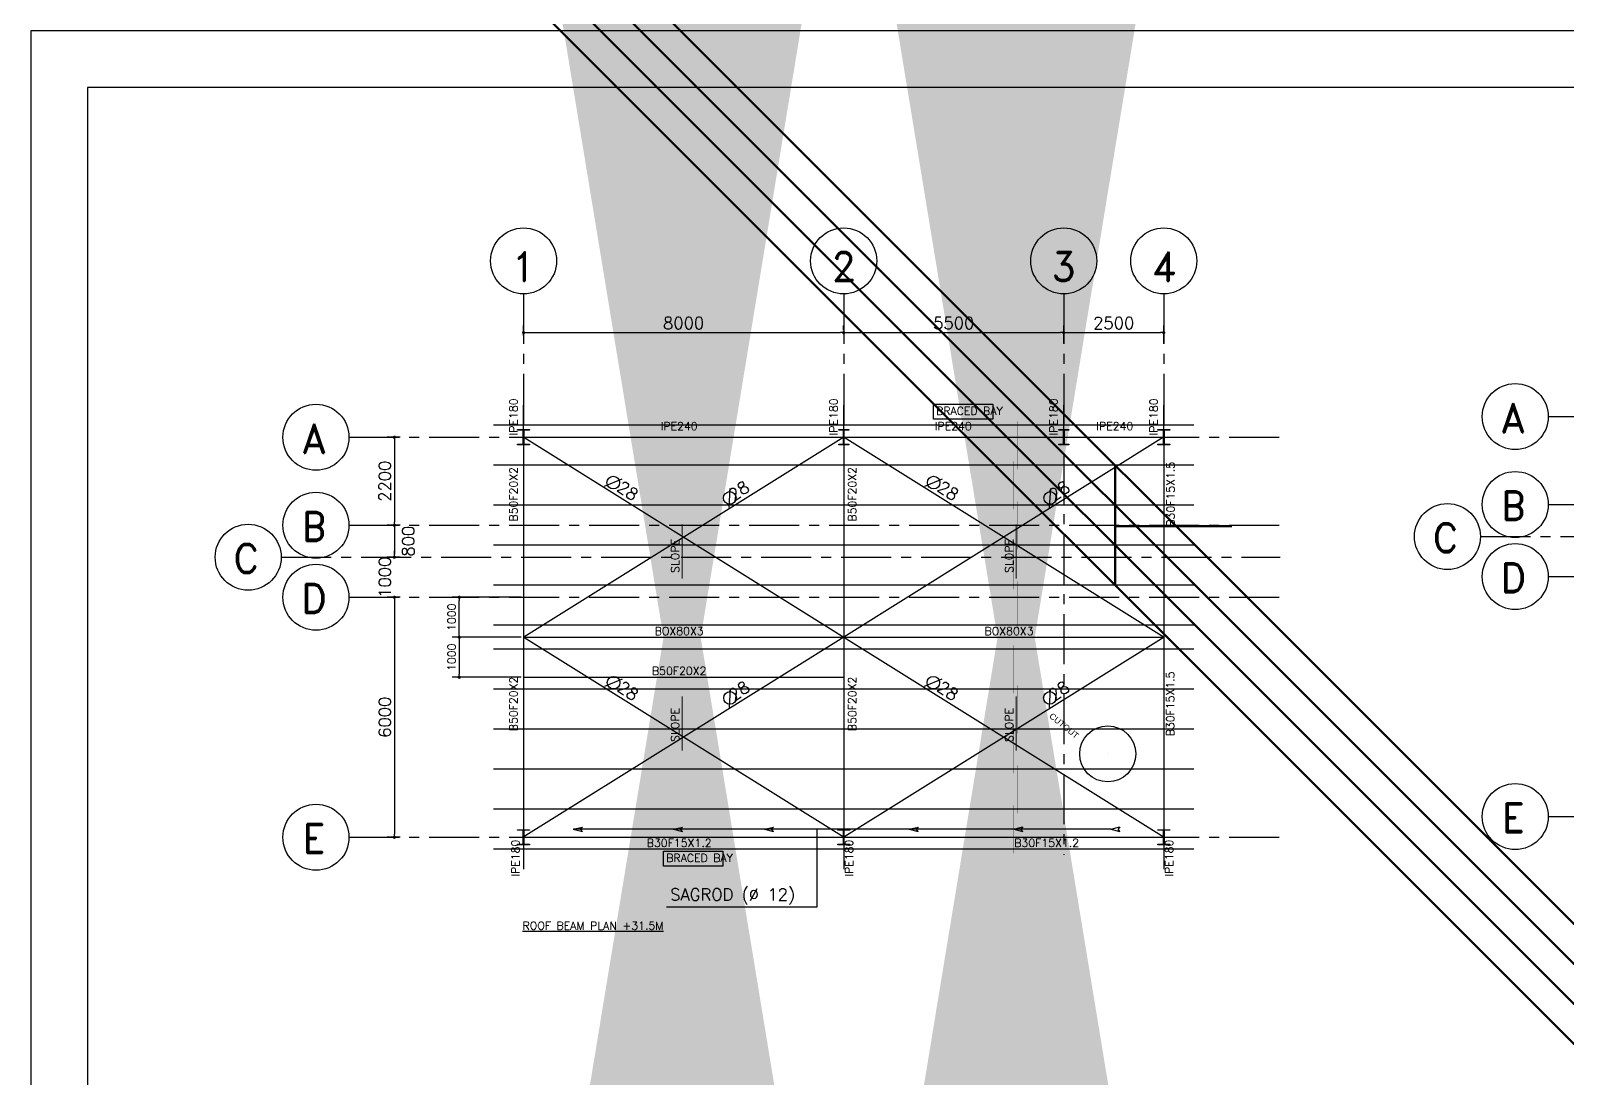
# Model space of a CAD drawing. Header units: inches. Extents: x 1387 to 2676, y -3554 to -2136.
# Drawn here: x 2491.36 to 2529.76, y -2733.91 to -2707.73 of the extents above; entities that cross this region are included whole.
import ezdxf
from ezdxf.enums import TextEntityAlignment as Align

# ---------------------------------------------------------------- set-up
doc = ezdxf.new("R2010")
doc.units = ezdxf.units.IN
doc.header["$MEASUREMENT"] = 0
for name, pattern in [('CENTER', [2, 1.25, -0.25, 0.25, -0.25]), ('DASHDOTX2', [2, 1, -0.5, 0, -0.5]), ('HIDDEN', [0.375, 0.25, -0.125])]:
    doc.linetypes.add(name, pattern=pattern)
for name, color, linetype in [('1', 1, 'Continuous'), ('3', 3, 'HIDDEN'), ('3G', 3, 'Continuous'), ('A-TEXT', 7, 'Continuous'), ('AA-IPE300', 27, 'Continuous'), ('AA_CUT OUT', 250, 'Continuous'), ('Ax', 1, 'DASHDOTX2'), ('AXE', 1, 'CENTER'), ('DIM', 8, 'Continuous'), ('DIM1', 1, 'Continuous'), ('lateral brace', 5, 'Continuous'), ('Layer4', 118, 'Continuous'), ('MEMBER TEXT', 7, 'Continuous'), ('PURLIN 125', 1, 'Continuous'), ('TEXT', 3, 'Continuous'), ('tir', 92, 'Continuous'), ('wall', 4, 'Continuous')]:
    doc.layers.add(name, color=color, linetype=linetype)
for name, color, linetype, lineweight in [('2', 2, 'Continuous', 9), ('BEAM NO.', 7, 'Continuous', 0), ('leder', 96, 'Continuous', 18)]:
    doc.layers.add(name, color=color, linetype=linetype, lineweight=lineweight)
doc.styles.add('ROMAND', font='ROMAND.shx')
doc.styles.add('ROMANS', font='ROMANS')
doc.styles.add('ROMANT', font='romant')
doc.styles.get("Standard").update_dxf_attribs({"font": 'arial.ttf'})
doc.styles.add('Style-ENGINEERING', font='ENGINEERING.shx')
doc.styles.add('taufique-1', font='romans.shx', dxfattribs={"width": 0.9, "height": 150})
doc.dimstyles.new('1-100', dxfattribs={"dimtxt": 0.3, "dimasz": 0.08, "dimexe": 0.18, "dimexo": 0.0625, "dimgap": 0.09, "dimtad": 1, "dimdec": 0, "dimlfac": 1000, "dimdsep": 46, "dimtxsty": 'ROMANT', "dimblk": 'DOT', "dimcen": 0.09, "dimclrd": 1, "dimclre": 1, "dimclrt": 3, "dimadec": 0, "dimazin": 0, "dimtfac": 1, "dimtdec": 0, "dimtix": 1, "dimtofl": 0, "dimtmove": 2, "dimatfit": 3, "dimldrblk": 'DOT', "dimfxl": 1, "dimtolj": 1, "dimarcsym": 0})
doc.dimstyles.new('amin', dxfattribs={"dimtxt": 250, "dimasz": 75, "dimexe": 50, "dimexo": 100, "dimgap": 0.1, "dimtad": 0, "dimtoh": 1, "dimdec": 0, "dimtxsty": 'taufique-1', "dimblk": 'ARCHTICK', "dimcen": 2.5, "dimclrd": 256, "dimclre": 256, "dimclrt": 6, "dimadec": 0, "dimazin": 0, "dimtfac": 1, "dimtdec": 0, "dimtmove": 0, "dimatfit": 3, "dimldrblk": 'CLOSEDBLANK', "dimfxl": 1, "dimlwd": -1, "dimlwe": -1, "dimarcsym": 0})
doc.dimstyles.new('Copy of 1-100', dxfattribs={"dimtxt": 0.2, "dimasz": 0.08, "dimexe": 0.18, "dimexo": 0.0625, "dimgap": 0.09, "dimtad": 1, "dimdec": 0, "dimlfac": 1000, "dimdsep": 46, "dimtxsty": 'ROMANT', "dimblk": 'DOT', "dimcen": 0.09, "dimclrd": 1, "dimclre": 1, "dimclrt": 3, "dimadec": 0, "dimazin": 0, "dimtfac": 1, "dimtdec": 0, "dimtix": 1, "dimtofl": 0, "dimtmove": 2, "dimatfit": 3, "dimldrblk": 'DOT', "dimfxl": 1, "dimtolj": 1, "dimarcsym": 0})
doc.dimstyles.new('ISO-50', dxfattribs={"dimscale": 50, "dimtxt": 2.5, "dimasz": 3, "dimexe": 1.25, "dimexo": 0.625, "dimgap": 1, "dimtad": 1, "dimdec": 0, "dimdsep": 46, "dimtxsty": 'Style-ENGINEERING', "dimcen": 0, "dimclrd": 1, "dimclre": 1, "dimclrt": 7, "dimadec": 0, "dimazin": 2, "dimtfac": 1, "dimtdec": 0, "dimtmove": 0, "dimatfit": 3, "dimfxl": 1, "dimlwd": 9, "dimlwe": 9, "dimarcsym": 0})
doc.dimstyles.get("Standard").update_dxf_attribs({"dimtxt": 0.25, "dimasz": 0.18, "dimexe": 0.18, "dimexo": 0.0625, "dimgap": 0.09, "dimtad": 0, "dimdec": 0, "dimlfac": 100, "dimzin": 0, "dimdsep": 46, "dimtxsty": 'Standard', "dimcen": 0.09, "dimadec": 0, "dimazin": 0, "dimtfac": 1, "dimtdec": 0, "dimtofl": 0, "dimtmove": 0, "dimatfit": 3, "dimfxl": 1, "dimtolj": 1, "dimtzin": 0, "dimarcsym": 0})

# ---------------------------------------------------------------- blocks, each defined once
blk = doc.blocks.new('*D2082')
at = {"color": 0, "lineweight": -2, "transparency": 16777216}
for p, q in [((-1943, 2530), (-1942, 2529)), ((-1400, 2085), (-1400, 2085)), ((-1400, 2085), (-1400, 2085))]:
    blk.add_line(p, q, dxfattribs=at)
at = {"color": 0, "transparency": 16777216}
blk.add_solid([(-1942, 2530), (-1942, 2529), (-1941, 2529)], dxfattribs=at)
at = {"layer": 'Defpoints', "color": 0, "transparency": 16777216}
for p in [(-1941, 2529), (-859, 1641)]:
    blk.add_point(p, dxfattribs=at)
at = {"color": 0, "transparency": 16777216, "insert": (-1946, 2533), "char_height": 1.75, "attachment_point": 5, "rotation": 320.6473}
blk.add_mtext('\\A1;∅140000', dxfattribs=at)
blk = doc.blocks.new('_ArchTick')
at = {"color": 0, "linetype": 'ByBlock', "const_width": 0.15}
blk.add_lwpolyline([(-0.5, -0.5), (0.5, 0.5)], dxfattribs=at)
blk = doc.blocks.new('DOT')
at = {"layer": 'DIM', "color": 0, "linetype": 'ByBlock'}
blk.add_line((-0.5, 0), (-1, 0), dxfattribs=at)
at = {"layer": 'DIM', "color": 0, "linetype": 'ByBlock', "const_width": 0.5}
blk.add_lwpolyline([(-0.25, 0, 1), (0.25, 0, 1)], format="xyb", close=True, dxfattribs=at)
blk = doc.blocks.new('*D2075')
at = {"layer": 'Defpoints', "color": 0, "transparency": 16777216}
for p in [(2500.657, -2717.89), (2500.449, -2720.09), (2500.657, -2720.09)]:
    blk.add_point(p, dxfattribs=at)
at = {"layer": 'wall', "color": 1, "lineweight": -2, "transparency": 16777216}
for p, q in [((2500.594, -2717.89), (2500.269, -2717.89)), ((2500.449, -2717.97), (2500.449, -2720.01)), ((2500.594, -2720.09), (2500.269, -2720.09))]:
    blk.add_line(p, q, dxfattribs=at)
at = {"layer": 'wall', "color": 1, "lineweight": -2, "transparency": 16777216, "xscale": 0.08, "yscale": 0.08, "zscale": 0.08}
for p, rotation in [((2500.449, -2717.89), 89.999316665766), ((2500.449, -2720.09), 269.9993166657659)]:
    blk.add_blockref('DOT', p, dxfattribs=dict(at, rotation=rotation))
at = {"layer": 'wall', "color": 3, "transparency": 16777216, "insert": (2500.209, -2718.99), "char_height": 0.3, "attachment_point": 5, "rotation": 89.9993, "style": 'ROMANT'}
blk.add_mtext('\\A1;2200', dxfattribs=at)
blk = doc.blocks.new('_Dot')
at = {"layer": 'DIM', "color": 0, "lineweight": -2}
blk.add_line((-0.5, 0), (-1, 0), dxfattribs=at)
at = {"layer": 'DIM', "color": 0, "const_width": 0.5}
blk.add_lwpolyline([(-0.25, 0, 1), (0.25, 0, 1)], format="xyb", close=True, dxfattribs=at)
blk = doc.blocks.new('*D2081')
at = {"layer": 'Defpoints', "color": 0, "transparency": 16777216}
for p in [(2503.678, -2715.409), (2511.678, -2715.276), (2511.678, -2715.276)]:
    blk.add_point(p, dxfattribs=at)
at = {"layer": 'wall', "color": 1, "lineweight": -2, "transparency": 16777216}
for p, q in [((2503.678, -2715.347), (2503.678, -2715.096)), ((2511.678, -2715.214), (2511.678, -2715.096)), ((2503.758, -2715.276), (2511.598, -2715.276))]:
    blk.add_line(p, q, dxfattribs=at)
at = {"layer": 'wall', "color": 1, "lineweight": -2, "transparency": 16777216, "xscale": 0.08, "yscale": 0.08, "zscale": 0.08, "rotation": 180}
blk.add_blockref('DOT', (2503.678, -2715.276), dxfattribs=at)
at = {"layer": 'wall', "color": 1, "lineweight": -2, "transparency": 16777216, "xscale": 0.08, "yscale": 0.08, "zscale": 0.08}
blk.add_blockref('DOT', (2511.678, -2715.276), dxfattribs=at)
at = {"layer": 'wall', "color": 3, "transparency": 16777216, "insert": (2507.678, -2715.036), "char_height": 0.3, "attachment_point": 5, "style": 'ROMANT'}
blk.add_mtext('\\A1;8000', dxfattribs=at)
blk = doc.blocks.new('*D2076')
at = {"layer": 'Defpoints', "color": 0, "transparency": 16777216}
for p in [(2511.678, -2715.276), (2517.178, -2715.276), (2517.178, -2715.614)]:
    blk.add_point(p, dxfattribs=at)
at = {"layer": 'wall', "color": 1, "lineweight": -2, "transparency": 16777216}
for p, q in [((2511.678, -2715.214), (2511.678, -2715.096)), ((2517.178, -2715.551), (2517.178, -2715.096)), ((2511.758, -2715.276), (2517.098, -2715.276))]:
    blk.add_line(p, q, dxfattribs=at)
at = {"layer": 'wall', "color": 1, "lineweight": -2, "transparency": 16777216, "xscale": 0.08, "yscale": 0.08, "zscale": 0.08, "rotation": 180}
blk.add_blockref('DOT', (2511.678, -2715.276), dxfattribs=at)
at = {"layer": 'wall', "color": 1, "lineweight": -2, "transparency": 16777216, "xscale": 0.08, "yscale": 0.08, "zscale": 0.08}
blk.add_blockref('DOT', (2517.178, -2715.276), dxfattribs=at)
at = {"layer": 'wall', "color": 3, "transparency": 16777216, "insert": (2514.428, -2715.036), "char_height": 0.3, "attachment_point": 5, "style": 'ROMANT'}
blk.add_mtext('\\A1;5500', dxfattribs=at)
blk = doc.blocks.new('*D2077')
at = {"layer": 'Defpoints', "color": 0, "transparency": 16777216}
for p in [(2500.657, -2720.09), (2500.449, -2720.89), (2500.657, -2720.89)]:
    blk.add_point(p, dxfattribs=at)
at = {"layer": 'wall', "color": 1, "lineweight": -2, "transparency": 16777216}
for p, q in [((2500.594, -2720.09), (2500.269, -2720.09)), ((2500.449, -2720.17), (2500.449, -2720.81)), ((2500.594, -2720.89), (2500.269, -2720.89))]:
    blk.add_line(p, q, dxfattribs=at)
at = {"layer": 'wall', "color": 1, "lineweight": -2, "transparency": 16777216, "xscale": 0.08, "yscale": 0.08, "zscale": 0.08}
for p, rotation in [((2500.449, -2720.09), 89.99837351745967), ((2500.449, -2720.89), 269.9983735174597)]:
    blk.add_blockref('DOT', p, dxfattribs=dict(at, rotation=rotation))
at = {"layer": 'wall', "color": 3, "transparency": 16777216, "insert": (2500.796, -2720.49), "char_height": 0.3, "attachment_point": 5, "rotation": 89.9984, "style": 'ROMANT'}
blk.add_mtext('\\A1;800', dxfattribs=at)
blk = doc.blocks.new('*D2078')
at = {"layer": 'Defpoints', "color": 0, "transparency": 16777216}
for p in [(2500.657, -2720.89), (2500.449, -2721.89), (2500.657, -2721.89)]:
    blk.add_point(p, dxfattribs=at)
at = {"layer": 'wall', "color": 1, "lineweight": -2, "transparency": 16777216}
for p, q in [((2500.594, -2720.89), (2500.269, -2720.89)), ((2500.449, -2720.81), (2500.449, -2720.73)), ((2500.594, -2721.89), (2500.269, -2721.89)), ((2500.449, -2721.97), (2500.449, -2722.05))]:
    blk.add_line(p, q, dxfattribs=at)
at = {"layer": 'wall', "color": 1, "lineweight": -2, "transparency": 16777216, "xscale": 0.08, "yscale": 0.08, "zscale": 0.08}
for p, rotation in [((2500.449, -2720.89), 269.9983735174825), ((2500.449, -2721.89), 89.99837351748256)]:
    blk.add_blockref('DOT', p, dxfattribs=dict(at, rotation=rotation))
at = {"layer": 'wall', "color": 3, "transparency": 16777216, "insert": (2500.209, -2721.39), "char_height": 0.3, "attachment_point": 5, "rotation": 89.9984, "style": 'ROMANT'}
blk.add_mtext('\\A1;1000', dxfattribs=at)
blk = doc.blocks.new('*D2079')
at = {"layer": 'Defpoints', "color": 0, "transparency": 16777216}
for p in [(2500.657, -2721.89), (2500.449, -2727.89), (2500.657, -2727.89)]:
    blk.add_point(p, dxfattribs=at)
at = {"layer": 'wall', "color": 1, "lineweight": -2, "transparency": 16777216}
for p, q in [((2500.594, -2721.89), (2500.269, -2721.89)), ((2500.449, -2721.97), (2500.449, -2727.81)), ((2500.594, -2727.89), (2500.269, -2727.89))]:
    blk.add_line(p, q, dxfattribs=at)
at = {"layer": 'wall', "color": 1, "lineweight": -2, "transparency": 16777216, "xscale": 0.08, "yscale": 0.08, "zscale": 0.08}
for p, rotation in [((2500.449, -2721.89), 89.9996086294533), ((2500.449, -2727.89), 269.9996086294533)]:
    blk.add_blockref('DOT', p, dxfattribs=dict(at, rotation=rotation))
at = {"layer": 'wall', "color": 3, "transparency": 16777216, "insert": (2500.209, -2724.89), "char_height": 0.3, "attachment_point": 5, "rotation": 89.9996, "style": 'ROMANT'}
blk.add_mtext('\\A1;6000', dxfattribs=at)
blk = doc.blocks.new('*D2080')
at = {"layer": 'Defpoints', "color": 0, "transparency": 16777216}
for p in [(2517.178, -2715.276), (2519.678, -2715.276), (2519.678, -2715.614)]:
    blk.add_point(p, dxfattribs=at)
at = {"layer": 'wall', "color": 1, "lineweight": -2, "transparency": 16777216}
for p, q in [((2517.178, -2715.214), (2517.178, -2715.096)), ((2519.678, -2715.551), (2519.678, -2715.096)), ((2517.258, -2715.276), (2519.598, -2715.276))]:
    blk.add_line(p, q, dxfattribs=at)
at = {"layer": 'wall', "color": 1, "lineweight": -2, "transparency": 16777216, "xscale": 0.08, "yscale": 0.08, "zscale": 0.08, "rotation": 180}
blk.add_blockref('DOT', (2517.178, -2715.276), dxfattribs=at)
at = {"layer": 'wall', "color": 1, "lineweight": -2, "transparency": 16777216, "xscale": 0.08, "yscale": 0.08, "zscale": 0.08}
blk.add_blockref('DOT', (2519.678, -2715.276), dxfattribs=at)
at = {"layer": 'wall', "color": 3, "transparency": 16777216, "insert": (2518.428, -2715.036), "char_height": 0.3, "attachment_point": 5, "style": 'ROMANT'}
blk.add_mtext('\\A1;2500', dxfattribs=at)
blk = doc.blocks.new('*D2657')
at = {"color": 1, "lineweight": -2, "transparency": 16777216}
for p, q in [((2503.616, -2721.89), (2501.89, -2721.89)), ((2502.07, -2722.81), (2502.07, -2721.97)), ((2503.616, -2722.89), (2501.89, -2722.89))]:
    blk.add_line(p, q, dxfattribs=at)
at = {"layer": 'Defpoints', "color": 0, "transparency": 16777216}
for p in [(2502.07, -2721.89), (2503.678, -2721.89), (2503.678, -2722.89)]:
    blk.add_point(p, dxfattribs=at)
at = {"color": 1, "lineweight": -2, "transparency": 16777216, "xscale": 0.08, "yscale": 0.08, "zscale": 0.08}
for p, rotation in [((2502.07, -2721.89), 90), ((2502.07, -2722.89), 270)]:
    blk.add_blockref('DOT', p, dxfattribs=dict(at, rotation=rotation))
at = {"color": 3, "transparency": 16777216, "insert": (2501.88, -2722.39), "char_height": 0.2, "attachment_point": 5, "rotation": 90, "style": 'ROMANT'}
blk.add_mtext('\\A1;1000', dxfattribs=at)
blk = doc.blocks.new('*D2658')
at = {"color": 1, "lineweight": -2, "transparency": 16777216}
for p, q in [((2503.616, -2722.89), (2501.89, -2722.89)), ((2502.07, -2722.97), (2502.07, -2723.81)), ((2503.616, -2723.89), (2501.89, -2723.89))]:
    blk.add_line(p, q, dxfattribs=at)
at = {"layer": 'Defpoints', "color": 0, "transparency": 16777216}
for p in [(2503.678, -2722.89), (2502.07, -2723.89), (2503.678, -2723.89)]:
    blk.add_point(p, dxfattribs=at)
at = {"color": 1, "lineweight": -2, "transparency": 16777216, "xscale": 0.08, "yscale": 0.08, "zscale": 0.08}
for p, rotation in [((2502.07, -2722.89), 90), ((2502.07, -2723.89), 270)]:
    blk.add_blockref('DOT', p, dxfattribs=dict(at, rotation=rotation))
at = {"color": 3, "transparency": 16777216, "insert": (2501.88, -2723.39), "char_height": 0.2, "attachment_point": 5, "rotation": 90, "style": 'ROMANT'}
blk.add_mtext('\\A1;1000', dxfattribs=at)
blk = doc.blocks.new('G$CB07B10E6')
at = {"layer": 'AA_CUT OUT', "color": 1}
blk.add_circle((-1399.78, 2084.895), 700, dxfattribs=at)
at = {"color": 3}
blk.add_text('CUTOUT', height=150, rotation=320.7105931, dxfattribs=at).set_placement((-2875.929, 3005.606))
dim = blk.add_diameter_dim_2p(p1=(-858.5, 1641.03), p2=(-1941.06, 2528.76), dimstyle='Standard', override={"dimtxt": 1.75, "dimasz": 1, "dimgap": 0, "dimtxsty": 'Standard'})
dim.commit()
dim.dimension.update_dxf_attribs({"geometry": '*D2082', "text_midpoint": (-1946.412, 2533.149)})

msp = doc.modelspace()

# ---------------------------------------------------------------- hatches: boundary and pattern name
for points in [[(2503.67079166, -2717.71525432), (2503.65931543, -2717.71525432, 0.4144144444), (2503.67079166, -2717.72673842)], [(2503.68579166, -2717.71525432), (2503.69726789, -2717.71525432, -0.4144144444), (2503.68579166, -2717.72673842)], [(2511.67080938, -2717.71527499), (2511.65933315, -2717.71527499, 0.4144144444), (2511.67080938, -2717.72675909)], [(2511.68580938, -2717.71527499), (2511.69728561, -2717.71527499, -0.4144144444), (2511.68580938, -2717.72675909)], [(2517.17083483, -2717.7152892), (2517.1593586, -2717.7152892, 0.4144144444), (2517.17083483, -2717.72677331)], [(2517.18583483, -2717.7152892), (2517.19731106, -2717.7152892, -0.4144144444), (2517.18583483, -2717.72677331)], [(2519.67083561, -2717.71525432), (2519.65935938, -2717.71525432, 0.4144144444), (2519.67083561, -2717.72673842)], [(2519.68583561, -2717.71525432), (2519.69731184, -2717.71525432, -0.4144144444), (2519.68583561, -2717.72673842)], [(2503.67079166, -2718.06529382), (2503.65931543, -2718.06529382, -0.4144144444), (2503.67079166, -2718.05380972)], [(2503.68579166, -2718.06529382), (2503.69726789, -2718.06529382, 0.4144144444), (2503.68579166, -2718.05380972)], [(2511.67080938, -2718.06531449), (2511.65933315, -2718.06531449, -0.4144144444), (2511.67080938, -2718.05383039)], [(2511.68580938, -2718.06531449), (2511.69728561, -2718.06531449, 0.4144144444), (2511.68580938, -2718.05383039)], [(2517.17083483, -2718.06532871), (2517.1593586, -2718.06532871, -0.4144144444), (2517.17083483, -2718.0538446)], [(2517.18583483, -2718.06532871), (2517.19731106, -2718.06532871, 0.4144144444), (2517.18583483, -2718.0538446)], [(2519.67083561, -2718.06529382), (2519.65935938, -2718.06529382, -0.4144144444), (2519.67083561, -2718.05380972)], [(2519.68583561, -2718.06529382), (2519.69731184, -2718.06529382, 0.4144144444), (2519.68583561, -2718.05380972)], [(2503.67082784, -2727.71515293), (2503.65935161, -2727.71515293, 0.4144144444), (2503.67082784, -2727.72663703)], [(2503.68582784, -2727.71515293), (2503.69730407, -2727.71515293, -0.4144144444), (2503.68582784, -2727.72663703)], [(2511.67079387, -2727.71517308), (2511.65931764, -2727.71517308, 0.4144144444), (2511.67079387, -2727.72665719)], [(2511.68579387, -2727.71517308), (2511.6972701, -2727.71517308, -0.4144144444), (2511.68579387, -2727.72665719)], [(2519.6708201, -2727.71519324), (2519.65934387, -2727.71519324, 0.4144144444), (2519.6708201, -2727.72667734)], [(2519.6858201, -2727.71519324), (2519.69729633, -2727.71519324, -0.4144144444), (2519.6858201, -2727.72667734)], [(2503.67082784, -2728.06519243), (2503.65935161, -2728.06519243, -0.4144144444), (2503.67082784, -2728.05370833)], [(2503.68582784, -2728.06519243), (2503.69730407, -2728.06519243, 0.4144144444), (2503.68582784, -2728.05370833)], [(2511.67079387, -2728.06521259), (2511.65931764, -2728.06521259, -0.4144144444), (2511.67079387, -2728.05372848)], [(2511.68579387, -2728.06521259), (2511.6972701, -2728.06521259, 0.4144144444), (2511.68579387, -2728.05372848)], [(2519.6708201, -2728.06523274), (2519.65934387, -2728.06523274, -0.4144144444), (2519.6708201, -2728.05374864)], [(2519.6858201, -2728.06523274), (2519.69729633, -2728.06523274, 0.4144144444), (2519.6858201, -2728.05374864)]]:
    msp.add_hatch(color=1).paths.add_polyline_path(points)

# ---------------------------------------------------------------- linework, layer by layer
at = {"color": 96, "elevation": -0.001}
for points in [[(2513.9221867, -2717.06444832), (2515.40556246, -2717.06444832), (2515.40556246, -2717.43720139), (2513.9221867, -2717.43720139)], [(2507.17606361, -2728.24015307), (2508.65943937, -2728.24015307), (2508.65943937, -2728.61290614), (2507.17606361, -2728.61290614)]]:
    msp.add_lwpolyline(points, close=True, dxfattribs=at)
at = {"layer": '1'}
for p, q in [((2504.92117501, -2727.69059236), (2505.14625987, -2727.63372114)), ((2504.92117501, -2727.69059236), (2505.14625987, -2727.74746358)), ((2505.14625987, -2727.63372114), (2505.09996465, -2727.69059236)), ((2505.14625987, -2727.74746358), (2505.09996465, -2727.69059236)), ((2507.42131679, -2727.69027111), (2507.64640165, -2727.63339989)), ((2507.42131679, -2727.69027111), (2507.64640165, -2727.74714233)), ((2507.64640165, -2727.63339989), (2507.60010643, -2727.69027111)), ((2507.64640165, -2727.74714233), (2507.60010643, -2727.69027111)), ((2509.69596077, -2727.69027111), (2509.92104563, -2727.63339989)), ((2509.69596077, -2727.69027111), (2509.92104563, -2727.74714233)), ((2509.92104563, -2727.63339989), (2509.87475041, -2727.69027111)), ((2509.92104563, -2727.74714233), (2509.87475041, -2727.69027111)), ((2513.31896223, -2727.69060173), (2513.54404709, -2727.63373051)), ((2513.31896223, -2727.69060173), (2513.54404709, -2727.63373051)), ((2513.31896223, -2727.69060173), (2513.54404709, -2727.74747295)), ((2513.31896223, -2727.69060173), (2513.54404709, -2727.74747295)), ((2513.54404709, -2727.63373051), (2513.49775187, -2727.69060173)), ((2513.54404709, -2727.63373051), (2513.49775187, -2727.69060173)), ((2513.54404709, -2727.74747295), (2513.49775187, -2727.69060173)), ((2513.54404709, -2727.74747295), (2513.49775187, -2727.69060173)), ((2515.93120281, -2727.69016461), (2516.15628767, -2727.63329339)), ((2515.93120281, -2727.69016461), (2516.15628767, -2727.74703583)), ((2516.15628767, -2727.63329339), (2516.10999245, -2727.69016461)), ((2516.15628767, -2727.74703583), (2516.10999245, -2727.69016461)), ((2518.358832, -2727.69008514, 0), (2518.58391687, -2727.63321392, 0)), ((2518.358832, -2727.69008514, 0), (2518.58391687, -2727.74695636, 0)), ((2518.58391687, -2727.63321392, 0), (2518.53762165, -2727.69008514, 0)), ((2518.58391687, -2727.74695636, 0), (2518.53762165, -2727.69008514, 0)), ((2507.24592383, -2729.62742025, -0.00000001), (2511.01775113, -2729.62742025, -0.00000001))]:
    msp.add_line(p, q, dxfattribs=at)
msp.add_lwpolyline([(2492.77488804, -2765.77750937), (2574.04323821, -2765.77750937), (2574.04323821, -2709.14451274), (2492.77488804, -2709.14451274)], close=True, dxfattribs=at)
at = {"layer": '3G'}
for points in [[(2503.52829166, -2718.08025432), (2503.52829166, -2718.06525432), (2503.67079166, -2718.06525432), (2503.67079166, -2717.71525432), (2503.52829166, -2717.71525432), (2503.52829166, -2717.70025432), (2503.82829166, -2717.70025432), (2503.82829166, -2717.71525432), (2503.68579166, -2717.71525432), (2503.68579166, -2718.06525432), (2503.82829166, -2718.06525432), (2503.82829166, -2718.08025432)], [(2511.55330938, -2718.08027499), (2511.55330938, -2718.06527499), (2511.67080938, -2718.06527499), (2511.67080938, -2717.71527499), (2511.55330938, -2717.71527499), (2511.55330938, -2717.70027499), (2511.80330938, -2717.70027499), (2511.80330938, -2717.71527499), (2511.68580938, -2717.71527499), (2511.68580938, -2718.06527499), (2511.80330938, -2718.06527499), (2511.80330938, -2718.08027499)], [(2517.05333483, -2718.0802892), (2517.05333483, -2718.0652892), (2517.17083483, -2718.0652892), (2517.17083483, -2717.7152892), (2517.05333483, -2717.7152892), (2517.05333483, -2717.7002892), (2517.30333483, -2717.7002892), (2517.30333483, -2717.7152892), (2517.18583483, -2717.7152892), (2517.18583483, -2718.0652892), (2517.30333483, -2718.0652892), (2517.30333483, -2718.0802892)], [(2519.52833561, -2718.08025432), (2519.52833561, -2718.06525432), (2519.67083561, -2718.06525432), (2519.67083561, -2717.71525432), (2519.52833561, -2717.71525432), (2519.52833561, -2717.70025432), (2519.82833561, -2717.70025432), (2519.82833561, -2717.71525432), (2519.68583561, -2717.71525432), (2519.68583561, -2718.06525432), (2519.82833561, -2718.06525432), (2519.82833561, -2718.08025432)], [(2503.52832784, -2728.08015293), (2503.52832784, -2728.06515293), (2503.67082784, -2728.06515293), (2503.67082784, -2727.71515293), (2503.52832784, -2727.71515293), (2503.52832784, -2727.70015293), (2503.82832784, -2727.70015293), (2503.82832784, -2727.71515293), (2503.68582784, -2727.71515293), (2503.68582784, -2728.06515293), (2503.82832784, -2728.06515293), (2503.82832784, -2728.08015293)], [(2511.52829387, -2728.08017308), (2511.52829387, -2728.06517308), (2511.67079387, -2728.06517308), (2511.67079387, -2727.71517308), (2511.52829387, -2727.71517308), (2511.52829387, -2727.70017308), (2511.82829387, -2727.70017308), (2511.82829387, -2727.71517308), (2511.68579387, -2727.71517308), (2511.68579387, -2728.06517308), (2511.82829387, -2728.06517308), (2511.82829387, -2728.08017308)], [(2519.5283201, -2728.08019324), (2519.5283201, -2728.06519324), (2519.6708201, -2728.06519324), (2519.6708201, -2727.71519324), (2519.5283201, -2727.71519324), (2519.5283201, -2727.70019324), (2519.8283201, -2727.70019324), (2519.8283201, -2727.71519324), (2519.6858201, -2727.71519324), (2519.6858201, -2728.06519324), (2519.8283201, -2728.06519324), (2519.8283201, -2728.08019324)]]:
    msp.add_lwpolyline(points, close=True, dxfattribs=at)
for centre, start, end in [((2503.67079166, -2717.71526219), 180.157926883, 270.157926883), ((2503.68579166, -2717.71526219), 269.842073117, 359.842073117), ((2503.68579166, -2717.71526219), 269.842073117, 359.842073117), ((2511.67080938, -2717.71528286), 180.157926883, 270.157926883), ((2511.68580938, -2717.71528286), 269.842073117, 359.842073117), ((2511.68580938, -2717.71528286), 269.842073117, 359.842073117), ((2517.17083483, -2717.71529707), 180.157926883, 270.157926883), ((2517.18583483, -2717.71529707), 269.842073117, 359.842073117), ((2517.18583483, -2717.71529707), 269.842073117, 359.842073117), ((2519.67083561, -2717.71526219), 180.157926883, 270.157926883), ((2519.68583561, -2717.71526219), 269.842073117, 359.842073117), ((2519.68583561, -2717.71526219), 269.842073117, 359.842073117), ((2503.67079166, -2718.06528595), 89.842073117, 179.842073117), ((2503.67079166, -2718.06528595), 89.842073117, 179.842073117), ((2503.68579166, -2718.06528595), 0.157926883, 90.157926883), ((2503.68579166, -2718.06528595), 0.157926883, 90.157926883), ((2503.68579166, -2718.06528595), 0.157926883, 90.157926883), ((2511.67080938, -2718.06530662), 89.842073117, 179.842073117), ((2511.67080938, -2718.06530662), 89.842073117, 179.842073117), ((2511.68580938, -2718.06530662), 0.157926883, 90.157926883), ((2511.68580938, -2718.06530662), 0.157926883, 90.157926883), ((2511.68580938, -2718.06530662), 0.157926883, 90.157926883), ((2517.17083483, -2718.06532084), 89.842073117, 179.842073117), ((2517.17083483, -2718.06532084), 89.842073117, 179.842073117), ((2517.18583483, -2718.06532084), 0.157926883, 90.157926883), ((2517.18583483, -2718.06532084), 0.157926883, 90.157926883), ((2517.18583483, -2718.06532084), 0.157926883, 90.157926883), ((2519.67083561, -2718.06528595), 89.842073117, 179.842073117), ((2519.67083561, -2718.06528595), 89.842073117, 179.842073117), ((2519.68583561, -2718.06528595), 0.157926883, 90.157926883), ((2519.68583561, -2718.06528595), 0.157926883, 90.157926883), ((2519.68583561, -2718.06528595), 0.157926883, 90.157926883), ((2503.67082784, -2727.7151608), 180.157926883, 270.157926883), ((2503.68582784, -2727.7151608), 269.842073117, 359.842073117), ((2503.68582784, -2727.7151608), 269.842073117, 359.842073117), ((2511.67079387, -2727.71518095), 180.157926883, 270.157926883), ((2511.68579387, -2727.71518095), 269.842073117, 359.842073117), ((2511.68579387, -2727.71518095), 269.842073117, 359.842073117), ((2519.6708201, -2727.71520111), 180.157926883, 270.157926883), ((2519.6858201, -2727.71520111), 269.842073117, 359.842073117), ((2519.6858201, -2727.71520111), 269.842073117, 359.842073117), ((2503.67082784, -2728.06518456), 89.842073117, 179.842073117), ((2503.67082784, -2728.06518456), 89.842073117, 179.842073117), ((2503.68582784, -2728.06518456), 0.157926883, 90.157926883), ((2503.68582784, -2728.06518456), 0.157926883, 90.157926883), ((2503.68582784, -2728.06518456), 0.157926883, 90.157926883), ((2511.67079387, -2728.06520472), 89.842073117, 179.842073117), ((2511.67079387, -2728.06520472), 89.842073117, 179.842073117), ((2511.68579387, -2728.06520472), 0.157926883, 90.157926883), ((2511.68579387, -2728.06520472), 0.157926883, 90.157926883), ((2511.68579387, -2728.06520472), 0.157926883, 90.157926883), ((2519.6708201, -2728.06522487), 89.842073117, 179.842073117), ((2519.6708201, -2728.06522487), 89.842073117, 179.842073117), ((2519.6858201, -2728.06522487), 0.157926883, 90.157926883), ((2519.6858201, -2728.06522487), 0.157926883, 90.157926883), ((2519.6858201, -2728.06522487), 0.157926883, 90.157926883)]:
    msp.add_arc(centre, 0.01147623, start, end, dxfattribs=at)
at = {"layer": 'AA-IPE300', "color": 3}
for p, q in [((2503.67829287, -2717.74026111), (2503.67829287, -2717.09026164)), ((2511.67829287, -2717.74026111), (2511.67829287, -2717.09026164)), ((2517.17829287, -2717.74026111), (2517.17829287, -2717.09026164)), ((2519.67829287, -2717.74026111), (2519.67829287, -2717.09026164)), ((2503.67829166, -2717.74026111), (2503.67829166, -2727.74026111)), ((2503.67829287, -2717.89026164), (2519.67829287, -2717.89026164)), ((2511.67829166, -2717.74026111), (2511.67829166, -2727.74026111)), ((2519.67829166, -2717.74026111), (2519.67829166, -2727.74026111)), ((2503.67829166, -2722.89027111), (2519.67829166, -2722.89027111)), ((2503.67829166, -2723.89026164), (2511.67829166, -2723.89026164)), ((2503.67829287, -2727.89026164), (2519.67829287, -2727.89026164)), ((2503.67829287, -2728.04026111), (2503.67829287, -2728.69026164)), ((2511.67829287, -2728.04026111), (2511.67829287, -2728.69026164)), ((2519.67829287, -2728.04026111), (2519.67829287, -2728.69026164))]:
    msp.add_line(p, q, dxfattribs=at)
at = {"layer": 'Ax', "linetype": 'Continuous', "ltscale": 0.5}
for centre in [(2503.67822615, -2713.4826736), (2511.67826238, -2713.48263613), (2517.17828861, -2713.48263613), (2519.67828861, -2713.48263613), (2528.46499533, -2717.37412426), (2498.48903943, -2717.89214192), (2528.46499533, -2719.57212426), (2498.48903943, -2720.09014192), (2526.76993729, -2720.37212426), (2496.79398138, -2720.89014192), (2528.46499533, -2721.37212426), (2498.48903943, -2721.89014192), (2528.46499533, -2727.37212426), (2498.48903943, -2727.89014192)]:
    msp.add_circle(centre, 0.825, dxfattribs=at)
at = {"layer": 'AXE'}
for p, q in [((2503.67828361, -2714.3095214), (2503.67831984, -2728.32740211)), ((2511.67831984, -2714.3095214), (2511.67828361, -2728.32740211)), ((2517.17834607, -2714.3095214), (2517.17830985, -2728.32740211)), ((2519.67834607, -2714.3095214), (2519.67830985, -2728.32740211)), ((2529.29002432, -2717.37224398), (2552.56773677, -2717.37224398)), ((2499.31406842, -2717.89026164), (2522.59178087, -2717.89026164)), ((2529.29002432, -2719.57212426), (2552.56773677, -2719.5721829)), ((2499.31406842, -2720.09014192), (2522.59178087, -2720.09020056)), ((2527.59496628, -2720.37212426), (2552.56773677, -2720.3721829)), ((2497.61901038, -2720.89014192), (2522.59178087, -2720.89020056)), ((2529.29002432, -2721.37212426), (2552.56773677, -2721.3721829)), ((2499.31406842, -2721.89014192), (2522.59178087, -2721.89020056)), ((2529.29002432, -2727.37212426), (2552.56773677, -2727.3721829)), ((2499.31406842, -2727.89014192), (2522.59178087, -2727.89020056))]:
    msp.add_line(p, q, dxfattribs=at)
at = {"layer": 'DIM'}
msp.add_lwpolyline([(2491.35906312, -2767.19333429), (2575.45906312, -2767.19333429), (2575.45906312, -2707.72868783), (2491.35906312, -2707.72868783)], close=True, dxfattribs=at)
at = {"layer": 'DIM1'}
for p, q in [((2518.35897379, -2727.69027111), (2504.92131679, -2727.69051031, 0)), ((2511.01775113, -2729.62742025, -0.00000001), (2511.01775113, -2727.69059739, -0.00000001))]:
    msp.add_line(p, q, dxfattribs=at)
at = {"layer": 'lateral brace'}
msp.add_lwpolyline([(2491.35906312, -2767.19333429), (2575.45906312, -2767.19333429), (2575.45906312, -2707.72868783), (2491.35906312, -2707.72868783)], close=True, dxfattribs=at)
at = {"layer": 'Layer4'}
msp.add_lwpolyline([(2575.45906312, -2707.72868783), (2491.35906312, -2707.72868783), (2491.35906312, -2767.19333429), (2575.45906312, -2767.19333429)], close=True, dxfattribs=at)
at = {"layer": 'PURLIN 125', "color": 3}
for p, q in [((2520.42829166, -2717.59027111), (2502.92829166, -2717.59027111)), ((2503.68579166, -2717.89025432), (2511.67829166, -2722.89027111)), ((2511.67829166, -2717.89025432), (2503.68579166, -2722.89027111)), ((2519.67084802, -2717.89025432), (2511.67834802, -2722.89027111)), ((2511.69331184, -2717.89025432), (2519.68581184, -2722.89027111)), ((2520.42829166, -2718.59027111), (2502.92829166, -2718.59027111)), ((2520.42829166, -2719.59027111), (2502.92829166, -2719.59027111)), ((2520.42829166, -2720.59027111), (2502.92829166, -2720.59027111)), ((2520.42829166, -2721.59027111), (2502.92829166, -2721.59027111)), ((2520.42829166, -2722.59027111), (2502.92829166, -2722.59027111)), ((2511.67829166, -2722.89027111), (2503.67082784, -2727.89015293)), ((2503.68579166, -2722.89027111), (2511.69325548, -2727.89015293)), ((2511.67834802, -2722.89027111), (2519.68581184, -2727.89015293)), ((2519.68581184, -2722.89027111), (2511.67834802, -2727.89015293)), ((2520.42829166, -2723.19027111), (2502.92829166, -2723.19027111)), ((2520.42829166, -2724.19027111), (2502.92829166, -2724.19027111)), ((2520.42829166, -2725.19027111), (2502.92829166, -2725.19027111)), ((2520.42829166, -2726.19027111), (2502.92829166, -2726.19027111)), ((2520.42829166, -2727.19027111), (2502.92829166, -2727.19027111)), ((2520.42829166, -2728.19027111), (2502.92829166, -2728.19027111))]:
    msp.add_line(p, q, dxfattribs=at)
at = {"layer": 'TEXT', "color": 2}
for p, q in [((2505.70113576, -2719.11656174, -0.00000261), (2506.13887075, -2718.93279661, -0.00000261)), ((2513.70865594, -2719.11656174, -0.00000261), (2514.14639093, -2718.93279661, -0.00000261)), ((2508.81889452, -2719.64459169, -0.00000261), (2508.84512769, -2719.17057337, -0.00000261)), ((2516.82641471, -2719.64459169, -0.00000261), (2516.85264787, -2719.17057337, -0.00000261)), ((2505.70861767, -2724.11651105, -0.00000261), (2506.14635266, -2723.93274591, -0.00000261)), ((2513.70117403, -2724.11651105, -0.00000261), (2514.13890902, -2723.93274591, -0.00000261)), ((2508.82637643, -2724.644541, -0.00000261), (2508.8526096, -2724.17052268, -0.00000261)), ((2516.8189328, -2724.644541, -0.00000261), (2516.84516596, -2724.17052268, -0.00000261))]:
    msp.add_line(p, q, dxfattribs=at)
for centre in [(2505.92000325, -2719.02467918, -0.00000261), (2513.92752343, -2719.02467918, -0.00000261), (2508.83201111, -2719.40758253, -0.00000261), (2516.83953129, -2719.40758253, -0.00000261), (2505.92748516, -2724.02462848, -0.00000261), (2513.92004152, -2724.02462848, -0.00000261), (2508.83949302, -2724.40753184, -0.00000261), (2516.83204938, -2724.40753184, -0.00000261)]:
    msp.add_circle(centre, 0.15737183, dxfattribs=at)
at = {"layer": 'tir', "color": 3, "const_width": 0.005}
for points in [[(2505.02131679, -2718.69027111), (2505.02131679, -2717.49027111)], [(2507.52131679, -2718.69027111), (2507.52131679, -2717.49027111)], [(2509.79596077, -2718.69027111), (2509.79596077, -2717.49027111)], [(2513.41896223, -2718.69027111), (2513.41896223, -2717.49027111)], [(2516.03162432, -2718.69027111), (2516.03162432, -2717.49027111)], [(2518.45897379, -2718.69027111), (2518.45897379, -2717.49027111)], [(2504.92131679, -2718.49027111), (2504.92131679, -2719.69027111)], [(2507.42131679, -2718.49027111), (2507.42131679, -2719.69027111)], [(2509.69596077, -2718.49027111), (2509.69596077, -2719.69027111)], [(2513.31896223, -2718.49027111), (2513.31896223, -2719.69027111)], [(2515.93162432, -2718.49027111), (2515.93162432, -2719.69027111)], [(2518.35897379, -2718.49027111), (2518.35897379, -2719.69027111)], [(2505.02131679, -2719.49027111), (2505.02131679, -2720.69027111)], [(2507.52131679, -2719.49027111), (2507.52131679, -2720.69027111)], [(2509.79596077, -2719.49027111), (2509.79596077, -2720.69027111)], [(2513.41896223, -2719.49027111), (2513.41896223, -2720.69027111)], [(2516.03162432, -2719.49027111), (2516.03162432, -2720.69027111)], [(2518.45897379, -2719.49027111), (2518.45897379, -2720.69027111)], [(2504.92131679, -2721.69027111), (2504.92131679, -2720.49027111)], [(2507.42131679, -2721.69027111), (2507.42131679, -2720.49027111)], [(2509.69596077, -2721.69027111), (2509.69596077, -2720.49027111)], [(2513.31896223, -2721.69027111), (2513.31896223, -2720.49027111)], [(2515.93162432, -2721.69027111), (2515.93162432, -2720.49027111)], [(2518.35897379, -2721.69027111), (2518.35897379, -2720.49027111)], [(2505.02131679, -2722.69027111), (2505.02131679, -2721.49027111)], [(2507.52131679, -2722.69027111), (2507.52131679, -2721.49027111)], [(2509.79596077, -2722.69027111), (2509.79596077, -2721.49027111)], [(2513.41896223, -2722.69027111), (2513.41896223, -2721.49027111)], [(2516.03162432, -2722.69027111), (2516.03162432, -2721.49027111)], [(2518.45897379, -2722.69027111), (2518.45897379, -2721.49027111)], [(2504.92131679, -2723.09027111), (2504.92131679, -2724.29027111)], [(2507.42131679, -2723.09027111), (2507.42131679, -2724.29027111)], [(2509.69596077, -2723.09027111), (2509.69596077, -2724.29027111)], [(2513.31896223, -2723.09027111), (2513.31896223, -2724.29027111)], [(2515.93162432, -2723.09027111), (2515.93162432, -2724.29027111)], [(2518.35897379, -2723.09027111), (2518.35897379, -2724.29027111)], [(2505.02131679, -2724.09027111), (2505.02131679, -2725.29027111)], [(2507.52131679, -2724.09027111), (2507.52131679, -2725.29027111)], [(2509.79596077, -2724.09027111), (2509.79596077, -2725.29027111)], [(2513.41896223, -2724.09027111), (2513.41896223, -2725.29027111)], [(2516.03162432, -2724.09027111), (2516.03162432, -2725.29027111)], [(2518.45897379, -2724.09027111), (2518.45897379, -2725.29027111)], [(2504.92131679, -2726.29027111), (2504.92131679, -2725.09027111)], [(2507.42131679, -2726.29027111), (2507.42131679, -2725.09027111)], [(2509.69596077, -2726.29027111), (2509.69596077, -2725.09027111)], [(2513.31896223, -2726.29027111), (2513.31896223, -2725.09027111)], [(2515.93162432, -2726.29027111), (2515.93162432, -2725.09027111)], [(2518.35897379, -2726.29027111), (2518.35897379, -2725.09027111)], [(2505.02131679, -2727.29027111), (2505.02131679, -2726.09027111)], [(2507.52131679, -2727.29027111), (2507.52131679, -2726.09027111)], [(2509.79596077, -2727.29027111), (2509.79596077, -2726.09027111)], [(2513.41896223, -2727.29027111), (2513.41896223, -2726.09027111)], [(2516.03162432, -2727.29027111), (2516.03162432, -2726.09027111)], [(2518.45897379, -2727.29027111), (2518.45897379, -2726.09027111)], [(2504.92131679, -2727.09027111), (2504.92131679, -2728.29027111)], [(2507.42131679, -2727.09027111), (2507.42131679, -2728.29027111)], [(2509.69596077, -2727.09027111), (2509.69596077, -2728.29027111)], [(2513.31896223, -2727.09027111), (2513.31896223, -2728.29027111)], [(2515.93162432, -2727.09027111), (2515.93162432, -2728.29027111)], [(2518.35897379, -2727.09027111), (2518.35897379, -2728.29027111)]]:
    msp.add_lwpolyline(points, dxfattribs=at)

# ---------------------------------------------------------------- block references
at = {"layer": 'AA_CUT OUT', "color": 3, "xscale": 0.001, "yscale": 0.001, "zscale": 0.001}
msp.add_blockref('G$CB07B10E6', (2519.67829166, -2727.89026164), dxfattribs=at)

# ---------------------------------------------------------------- texts
at = {"color": 3, "style": 'ROMANS'}
for p in [(2513.99027392, -2717.33219125, -0.001), (2507.24415084, -2728.507896, -0.001)]:
    msp.add_text('BRACED BAY', height=0.2, dxfattribs=at).set_placement(p)
at = {"layer": '2', "lineweight": 20, "style": 'ROMANT'}
msp.add_text('SAGROD (%%C 12)', height=0.3, rotation=359.994999367, dxfattribs=at).set_placement((2507.3406723, -2729.46999411, -0.00000001))
at = {"layer": '3', "color": 3, "style": 'ROMAND'}
for s, p in [('1', (2503.68060179, -2713.62307634, 0.00000001)), ('2', (2511.68063802, -2713.62303887, 0.00000001)), ('3', (2517.18066425, -2713.62303887, 0.00000001)), ('4', (2519.68066425, -2713.62303887, 0.00000001)), ('A', (2528.41582349, -2717.40449074, 0.00000001)), ('A', (2498.43986759, -2717.9225084, 0.00000001)), ('B', (2528.41582349, -2719.60249074, 0.00000001)), ('B', (2498.43986759, -2720.1205084, 0.00000001)), ('C', (2526.72076544, -2720.40249074, 0.00000001)), ('C', (2496.74480954, -2720.9205084, 0.00000001)), ('D', (2528.41582349, -2721.40249074, 0.00000001)), ('D', (2498.43986759, -2721.9205084, 0.00000001)), ('E', (2528.41582349, -2727.40249074, 0.00000001)), ('E', (2498.43986759, -2727.9205084, 0.00000001))]:
    msp.add_text(s, height=0.7299072, dxfattribs=at).set_placement(p, align=Align.MIDDLE_CENTER)
at = {"layer": 'A-TEXT', "color": 3, "style": 'ROMANS'}
msp.add_text('%%UROOF BEAM PLAN +31.5M', height=0.2, dxfattribs=at).set_placement((2503.65210768, -2730.20033647, 9177.40556425))
at = {"layer": 'BEAM NO.', "color": 3, "style": 'ROMANS'}
for p in [(2507.56508415, -2721.28084194, 26590.9816862), (2515.9139571, -2721.28084194, 26590.9816862), (2507.56508415, -2725.50564182, 26590.9816862), (2515.9139571, -2725.50564182, 26590.9816862)]:
    msp.add_text('SLOPE', height=0.2, rotation=90, dxfattribs=at).set_placement(p)
at = {"layer": 'MEMBER TEXT', "color": 3, "ltscale": 2, "style": 'ROMANS'}
for s, p in [('IPE180', (2503.58621965, -2717.38302184)), ('IPE180', (2511.58621965, -2717.38302184)), ('IPE180', (2517.08621965, -2717.38302184)), ('IPE180', (2519.58621965, -2717.38302184)), ('B50F20X2', (2503.58621965, -2719.31664642)), ('B50F20X2', (2512.05169425, -2719.31664642)), ('B30F15X1.5', (2520.01071938, -2719.31664642)), ('B50F20X2', (2503.58621965, -2724.55692778)), ('B50F20X2', (2512.05169425, -2724.55692778)), ('B30F15X1.5', (2520.00305414, -2724.55692778)), ('IPE180', (2503.63448147, -2728.41232331)), ('IPE180', (2511.97156928, -2728.41232331)), ('IPE180', (2519.97156928, -2728.41232331))]:
    msp.add_text(s, height=0.2, rotation=90, dxfattribs=at).set_placement(p, align=Align.BOTTOM_CENTER)
for s, p in [('IPE240', (2507.56677813, -2717.77326865)), ('IPE240', (2514.41697855, -2717.77326865)), ('IPE240', (2518.45504676, -2717.77326865)), ('BOX80X3', (2507.56677813, -2722.89526111)), ('BOX80X3', (2515.81127701, -2722.89526111)), ('B50F20X2', (2507.56677813, -2723.89026164)), ('B30F15X1.2', (2507.56677813, -2728.19031239)), ('B30F15X1.2', (2516.75169225, -2728.19031239))]:
    msp.add_text(s, height=0.2, dxfattribs=at).set_placement(p, align=Align.BOTTOM_CENTER)
at = {"layer": 'TEXT', "color": 2, "style": 'ROMANT'}
for rotation, p in [(325.553367424, (2505.64217835, -2718.97198741, -0.00000155)), (34.446632576, (2508.58711264, -2719.73724714, -0.00000155)), (325.553367424, (2513.64969853, -2718.97198741, -0.00000155)), (34.446632576, (2516.59463282, -2719.73724714, -0.00000155)), (325.553367424, (2505.64966026, -2723.97193672, -0.00000155)), (34.446632576, (2508.59459455, -2724.73719645, -0.00000155)), (325.553367424, (2513.64221662, -2723.97193672, -0.00000155)), (34.446632576, (2516.58715091, -2724.73719645, -0.00000155))]:
    msp.add_text('  28', height=0.302224371, rotation=rotation, dxfattribs=at).set_placement(p)

# ---------------------------------------------------------------- dimensions: what is measured, and where the dimension line sits
for base, p2, picture, middle in [((2502.07010996, -2721.89015291), (2503.67830831, -2721.89015291), '*D2657', (2501.88010996, -2722.39021201)), ((2502.07010996, -2723.89026164), (2503.67830837, -2723.89026164), '*D2658', (2501.88010996, -2723.39026637))]:
    dim = msp.add_linear_dim(base=base, p1=(2503.67830579, -2722.89027111), p2=p2, angle=90, dimstyle='Copy of 1-100')
    dim.commit()
    dim.dimension.update_dxf_attribs({"geometry": picture, "text_midpoint": middle})
at = {"layer": 'wall'}
for base, p1, p2, picture, middle in [((2511.678317, -2715.27624769), (2503.67828646, -2715.40946524), (2511.678317, -2715.27624769), '*D2081', (2507.67830173, -2715.03624769)), ((2517.17834323, -2715.27624769), (2511.678317, -2715.27624769), (2517.17834323, -2715.61383097), '*D2076', (2514.42833011, -2715.03624769)), ((2519.67834323, -2715.27624769), (2517.17834323, -2715.27624769), (2519.67834323, -2715.61383097), '*D2080', (2518.42834323, -2715.03624769))]:
    dim = msp.add_linear_dim(base=base, p1=p1, p2=p2, dimstyle='1-100', dxfattribs=at)
    dim.commit()
    dim.dimension.update_dxf_attribs({"geometry": picture, "text_midpoint": middle})
for p1, p2, picture, middle in [((2500.65688495, -2717.89026164), (2500.65685871, -2720.09014449), '*D2075', (2500.20861312, -2718.99019772)), ((2500.6568871, -2720.8901445), (2500.65685871, -2721.89014449), '*D2078', (2500.20861419, -2721.39013177)), ((2500.6568997, -2721.8901453), (2500.65685871, -2727.89014449), '*D2079', (2500.20862049, -2724.89014183))]:
    dim = msp.add_aligned_dim(p1=p1, p2=p2, distance=-0.20825871, dimstyle='1-100', dxfattribs=at)
    dim.commit()
    dim.dimension.update_dxf_attribs({"geometry": picture, "text_midpoint": middle})
dim = msp.add_linear_dim(base=(2500.4486, -2720.89013858), p1=(2500.65688142, -2720.0901453), p2=(2500.65685871, -2720.89014449), angle=269.998373517, dimstyle='1-100', dxfattribs=at)
dim.commit()
dim.dimension.update_dxf_attribs({"geometry": '*D2077', "text_midpoint": (2500.79591221, -2720.49013217), "dimtype": 161})

# ---------------------------------------------------------------- leaders
at = {"layer": 'leder', "color": 6}
for points in [[(2518.4643376, -2718.59027111), (2518.4643376, -2720.11198137), (2521.37927909, -2720.11198137)], [(2518.4643376, -2719.59027111), (2518.4643376, -2720.11198137), (2521.37927909, -2720.11198137)], [(2518.4643376, -2720.59027111), (2518.4643376, -2720.11198137), (2521.37927909, -2720.11198137)], [(2518.4643376, -2721.59027111), (2518.4643376, -2720.11198137), (2521.37927909, -2720.11198137)]]:
    msp.add_leader(points, dimstyle='amin', override={"dimscale": 1, "dimtxt": 150, "dimasz": 150, "dimgap": 0.1, "dimtad": 0, "dimtxsty": 'taufique-1', "dimclrd": 256, "dimldrblk": 'Oblique', "dimlwd": 65535}, dxfattribs=at)
at = {"layer": 'leder'}
for points in [[(2507.64008415, -2720.07071853), (2507.64008415, -2721.05571853), (2507.64008415, -2721.42171853)], [(2515.9889571, -2720.07071853), (2515.9889571, -2721.05571853), (2515.9889571, -2721.42171853)], [(2507.64008415, -2725.7198037), (2507.64008415, -2724.7348037), (2507.64008415, -2724.3688037)], [(2515.9889571, -2725.7198037), (2515.9889571, -2724.7348037), (2515.9889571, -2724.3688037)]]:
    msp.add_leader(points, dimstyle='ISO-50', override={"dimscale": 75, "dimtxt": 2.5, "dimasz": 3, "dimgap": 1, "dimtad": 0, "dimtxsty": 'Style-ENGINEERING', "dimclrd": 256, "dimfxl": 100, "dimtfill": 1, "dimtfillclr": 256, "dimlwd": 9, "dimarcsym": 1}, dxfattribs=at)

doc.saveas('drawing.dxf')
